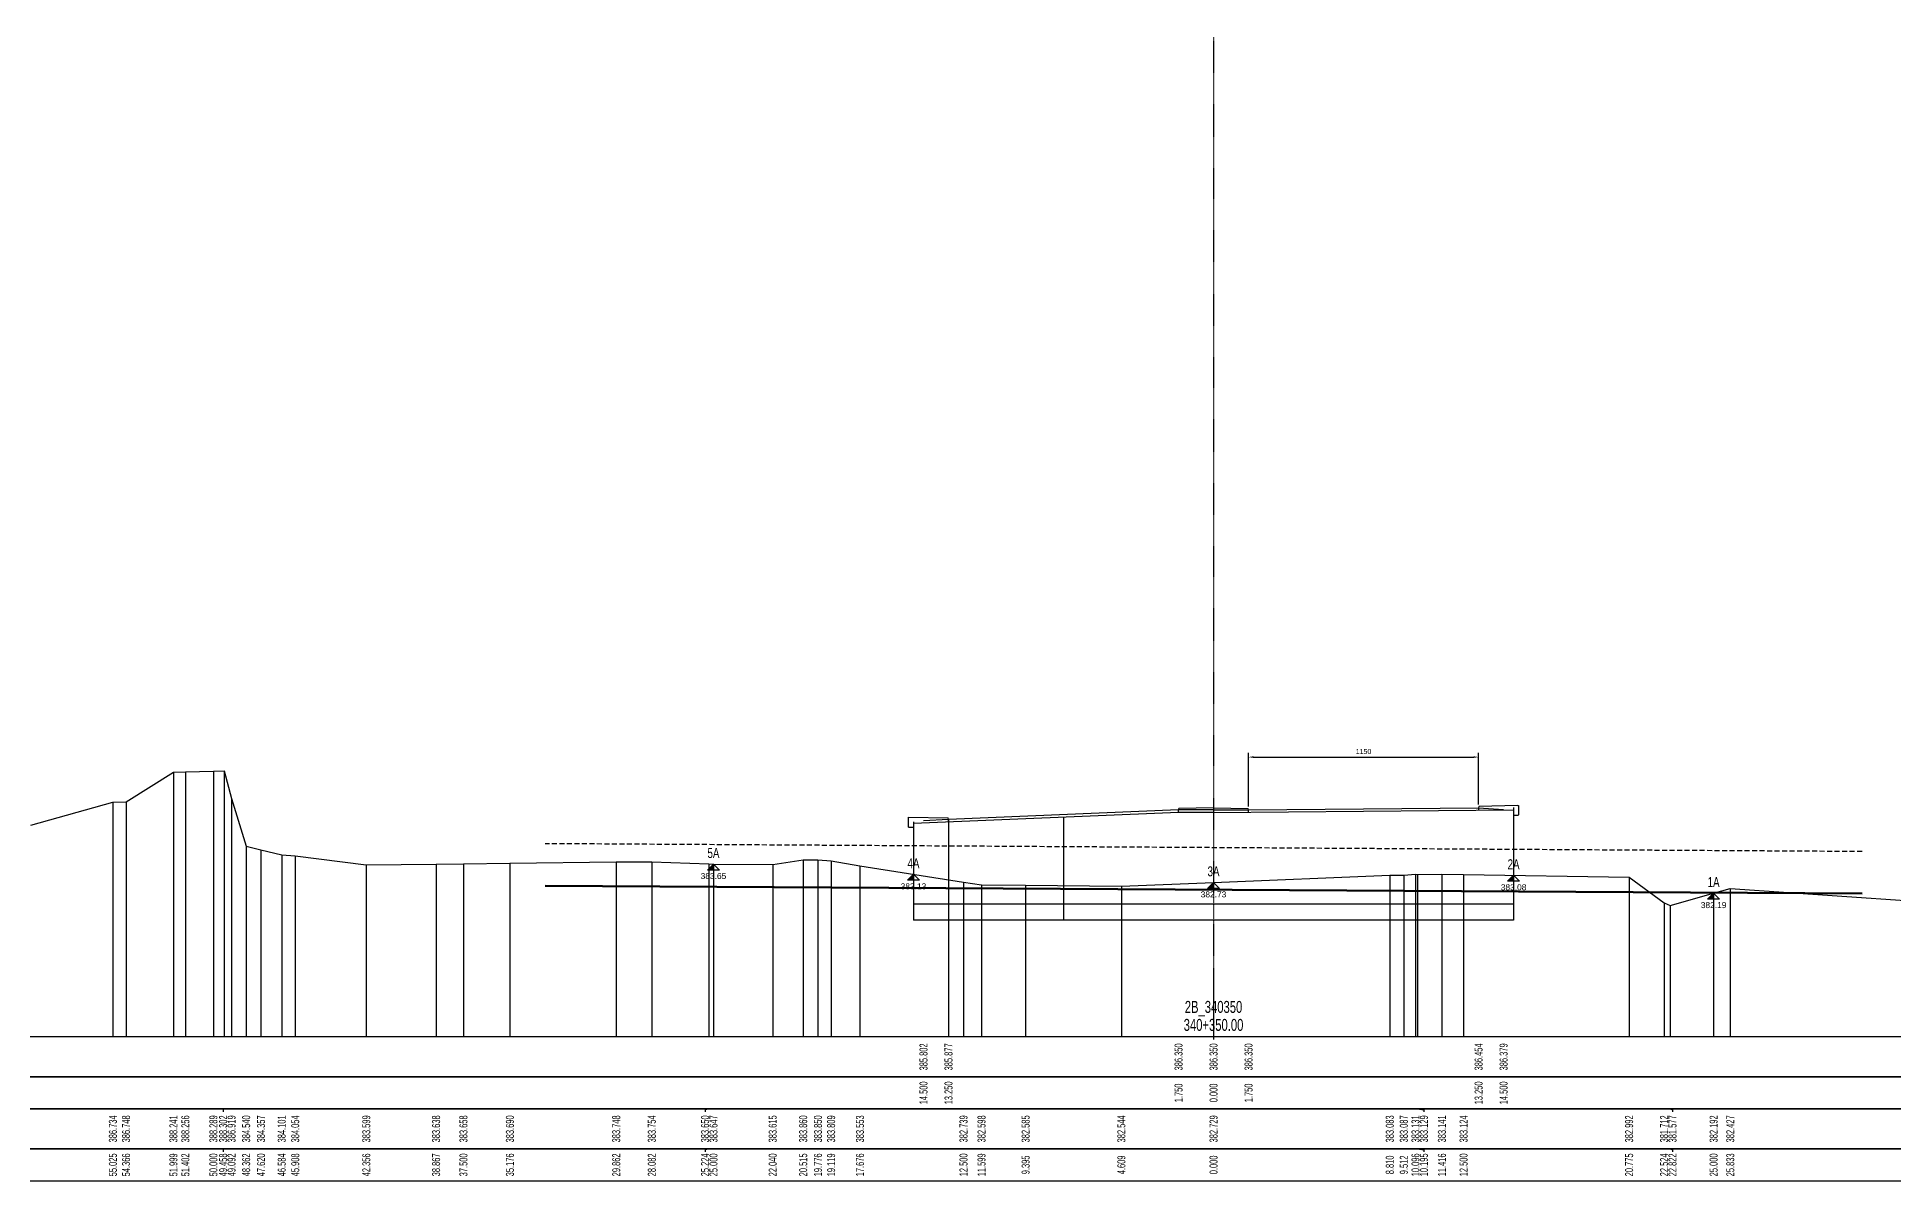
# Model space of a CAD drawing. Header units: centimetres. Extents: x 8495135 to 959133560, y 4530079 to 463453963.
# Drawn here: x 958997252 to 959006534, y 463413650 to 463419370 of the extents above; entities that cross this region are included whole.
import ezdxf
from ezdxf.enums import TextEntityAlignment as Align

# ---------------------------------------------------------------- set-up
doc = ezdxf.new("R2010")
doc.units = ezdxf.units.CM
doc.header["$LTSCALE"] = 0.1
doc.linetypes.add('CROSS2', pattern=[2, 1, -0.5, 0, -0.5])
doc.linetypes.add('DASHED', pattern=[0.75, 0.5, -0.25])
doc.layers.add('31_VERT_ALIGNM', color=1, linetype='Continuous', lineweight=50)
for name, color, linetype in [('40_AXIS', 2, 'CROSS2'), ('40_ELEV_LABEL', 7, 'Continuous'), ('40_INTERS_POINTS', 7, 'Continuous'), ('40_PROFILE_NUMBER', 7, 'Continuous'), ('40_ROADWAY', 1, 'Continuous'), ('40_RUBRIC_1', 7, 'Continuous'), ('40_RUBRIC_2', 7, 'Continuous'), ('40_RUBRIC_3', 7, 'Continuous'), ('40_RUBRIC_4', 7, 'Continuous'), ('40_TEMPLATE', 9, 'Continuous'), ('40_TERRAIN', 3, 'Continuous'), ('40_TERRAIN_VERT', 2, 'Continuous'), ('br_dimension', 1, 'Continuous'), ('br_hatch_tumen', 8, 'Continuous'), ('br_view_yellow', 2, 'Continuous'), ('Kustendilska voda', 12, 'Continuous')]:
    doc.layers.add(name, color=color, linetype=linetype)
doc.styles.add('MM_ARIAL', font='arial.ttf')
doc.styles.add('PLATEIA', font='CGSAPPS.SHX')
doc.styles.get("Standard").update_dxf_attribs({"font": 'arial.ttf'})
doc.dimstyles.new('MM DIM 1 to 100', dxfattribs={"dimscale": 10, "dimtxt": 2.5, "dimasz": 2.5, "dimexe": 2.1, "dimexo": 1.5, "dimgap": 1.5, "dimtad": 1, "dimdec": 0, "dimdsep": 46, "dimtxsty": 'MM_ARIAL', "dimcen": 3, "dimclrd": 1, "dimclre": 1, "dimclrt": 7, "dimaunit": 2, "dimadec": 1, "dimazin": 0, "dimtp": 100, "dimtm": 3, "dimtfac": 1, "dimtdec": 0, "dimtix": 1, "dimtmove": 0, "dimatfit": 3, "dimfxl": 0, "dimtolj": 1, "dimtzin": 0, "dimarcsym": 0})

# ---------------------------------------------------------------- blocks, each defined once
blk = doc.blocks.new('CGSA_hgt15')
for p, q in [((-1, -1), (0, 0)), ((0, 0), (1, -1)), ((0, -1), (0, 0)), ((0, -1), (-1, -1)), ((1, -1), (0, -1))]:
    blk.add_line(p, q)
blk.add_solid([(0, 0), (0, -1), (-1, -1)])
blk = doc.blocks.new('*D224')
at = {"layer": 'br_dimension', "color": 1, "linetype": 'ByBlock', "lineweight": -2, "ltscale": 3, "transparency": 16777216}
for p, q in [((959003307.8, 463415522.4), (959003307.8, 463415790.1)), ((959003332.8, 463415769.1), (959004432.8, 463415769.1)), ((959004457.8, 463415532.8), (959004457.8, 463415790.1))]:
    blk.add_line(p, q, dxfattribs=at)
at = {"layer": 'br_dimension', "color": 1, "linetype": 'ByBlock', "ltscale": 3, "transparency": 16777216}
for points in [[(959003332.8, 463415773.3), (959003332.8, 463415765), (959003307.8, 463415769.1)], [(959004432.8, 463415773.3), (959004432.8, 463415765), (959004457.8, 463415769.1)]]:
    blk.add_solid(points, dxfattribs=at)
at = {"layer": 'br_dimension', "color": 7, "linetype": 'ByBlock', "ltscale": 3, "transparency": 16777216, "insert": (959003882.8, 463415796.9), "char_height": 25, "attachment_point": 5, "style": 'MM_ARIAL'}
blk.add_mtext('\\A1;1150', dxfattribs=at)

msp = doc.modelspace()

# ---------------------------------------------------------------- linework, layer by layer
at = {"layer": '31_VERT_ALIGNM'}
msp.add_line((959006374.93, 463415086.55), (958999791.02, 463415126.06), dxfattribs=at)
at = {"layer": '40_AXIS'}
msp.add_line((959003132.79, 463419369.71), (959003132.79, 463414589.71), dxfattribs=at)
at = {"layer": '40_ROADWAY'}
for p, q in [((959002957.79, 463415504.69), (959001807.79, 463415457.43)), ((959003132.79, 463415504.69), (959002957.79, 463415504.69)), ((959003132.79, 463415504.69), (959003307.79, 463415504.69)), ((959003307.79, 463415504.69), (959004457.79, 463415515.1)), ((959004457.79, 463415515.1), (959004582.79, 463415507.6)), ((959001807.79, 463415457.43), (959001682.79, 463415449.93))]:
    msp.add_line(p, q, dxfattribs=at)
at = {"layer": '40_RUBRIC_3'}
for points in [[(958998186.99, 463414009.71), (958998181.59, 463414004.71), (958998181.59, 463413994.71)], [(959000610.39, 463414009.71), (959000590.79, 463414004.71), (959000590.79, 463413994.71)], [(959004152.29, 463414009.71), (959004184.39, 463414004.71), (959004184.39, 463413994.71)], [(959005414.99, 463414009.71), (959005427.19, 463414004.71), (959005427.19, 463413994.71)]]:
    msp.add_lwpolyline(points, dxfattribs=at)
at = {"layer": '40_RUBRIC_4'}
for points in [[(958998186.99, 463413809.71), (958998181.59, 463413804.71), (958998181.59, 463413794.71)], [(959000610.39, 463413809.71), (959000590.79, 463413804.71), (959000590.79, 463413794.71)], [(959004152.29, 463413809.71), (959004184.39, 463413804.71), (959004184.39, 463413794.71)], [(959005414.99, 463413809.71), (959005427.19, 463413804.71), (959005427.19, 463413794.71)]]:
    msp.add_lwpolyline(points, dxfattribs=at)
at = {"layer": '40_TEMPLATE'}
for points in [[(958992608.79, 463414369.71), (958992608.79, 463414169.71), (959013232.79, 463414169.71), (959013232.79, 463414369.71), (958992608.79, 463414369.71)], [(958992608.79, 463414169.71), (958992608.79, 463414009.71), (959013232.79, 463414009.71), (959013232.79, 463414169.71), (958992608.79, 463414169.71)], [(958992608.79, 463414009.71), (958992608.79, 463413809.71), (959013232.79, 463413809.71), (959013232.79, 463414009.71), (958992608.79, 463414009.71)], [(958992608.79, 463413809.71), (958992608.79, 463413649.71), (959013232.79, 463413649.71), (959013232.79, 463413809.71), (958992608.79, 463413809.71)]]:
    msp.add_lwpolyline(points, dxfattribs=at)
at = {"layer": '40_TERRAIN'}
msp.add_lwpolyline([(958997220.59, 463415428.81), (958997630.29, 463415543.11), (958997696.19, 463415544.51), (958997932.89, 463415693.81), (958997992.59, 463415695.31), (958998132.79, 463415698.61), (958998186.99, 463415699.91), (958998223.59, 463415561.61), (958998296.59, 463415323.71), (958998370.79, 463415305.41), (958998474.39, 463415279.81), (958998541.99, 463415275.11), (958998897.19, 463415229.61), (958999246.09, 463415233.51), (958999382.79, 463415235.51), (958999615.19, 463415238.71), (959000146.59, 463415244.51), (959000324.59, 463415245.11), (959000610.39, 463415234.71), (959000632.79, 463415234.41), (959000928.79, 463415231.21), (959001081.29, 463415255.71), (959001155.19, 463415254.71), (959001220.89, 463415250.61), (959001365.19, 463415225.01), (959001882.79, 463415143.61), (959001972.89, 463415129.51), (959002193.29, 463415128.21), (959002671.89, 463415124.11), (959003132.79, 463415142.61), (959004013.79, 463415178.01), (959004083.99, 463415178.41), (959004142.39, 463415182.81), (959004152.29, 463415182.61), (959004274.39, 463415183.81), (959004382.79, 463415182.11), (959005210.29, 463415168.91), (959005385.19, 463415040.91), (959005414.99, 463415027.41), (959005632.79, 463415088.91), (959005716.09, 463415112.41), (959006882.79, 463415032.01)], dxfattribs=at)
at = {"layer": '40_TERRAIN_VERT'}
for p, q in [((958997932.89, 463415693.81), (958997932.89, 463414369.71)), ((958997992.59, 463415695.31), (958997992.59, 463414369.71)), ((958998132.79, 463415698.61), (958998132.79, 463414369.71)), ((958998186.99, 463415699.91), (958998186.99, 463414369.71)), ((958997630.29, 463415543.11), (958997630.29, 463414369.71)), ((958997696.19, 463415544.51), (958997696.19, 463414369.71)), ((958998223.59, 463415561.61), (958998223.59, 463414369.71)), ((958998296.59, 463415323.71), (958998296.59, 463414369.71)), ((958998370.79, 463415305.41), (958998370.79, 463414369.71)), ((958998474.39, 463415279.81), (958998474.39, 463414369.71)), ((958998541.99, 463415275.11), (958998541.99, 463414369.71)), ((958998897.19, 463415229.61), (958998897.19, 463414369.71)), ((958999246.09, 463415233.51), (958999246.09, 463414369.71)), ((958999382.79, 463415235.51), (958999382.79, 463414369.71)), ((958999615.19, 463415238.71), (958999615.19, 463414369.71)), ((959000146.59, 463415244.51), (959000146.59, 463414369.71)), ((959000324.59, 463415245.11), (959000324.59, 463414369.71)), ((959000610.39, 463415234.71), (959000610.39, 463414369.71)), ((959000632.79, 463415234.41), (959000632.79, 463414369.71)), ((959000928.79, 463415231.21), (959000928.79, 463414369.71)), ((959001081.29, 463415255.71), (959001081.29, 463414369.71)), ((959001155.19, 463415254.71), (959001155.19, 463414369.71)), ((959001220.89, 463415250.61), (959001220.89, 463414369.71)), ((959001365.19, 463415225.01), (959001365.19, 463414369.71)), ((959001882.79, 463415143.61), (959001882.79, 463414369.71)), ((959001972.89, 463415129.51), (959001972.89, 463414369.71)), ((959002193.29, 463415128.21), (959002193.29, 463414369.71)), ((959002671.89, 463415124.11), (959002671.89, 463414369.71)), ((959004013.79, 463415178.01), (959004013.79, 463414369.71)), ((959004083.99, 463415178.41), (959004083.99, 463414369.71)), ((959004142.39, 463415182.81), (959004142.39, 463414369.71)), ((959004152.29, 463415182.61), (959004152.29, 463414369.71)), ((959004274.39, 463415183.81), (959004274.39, 463414369.71)), ((959004382.79, 463415182.11), (959004382.79, 463414369.71)), ((959005210.29, 463415168.91), (959005210.29, 463414369.71)), ((959005716.09, 463415112.41), (959005716.09, 463414369.71)), ((959005385.19, 463415040.91), (959005385.19, 463414369.71)), ((959005414.99, 463415027.41), (959005414.99, 463414369.71)), ((959005632.79, 463415088.91), (959005632.79, 463414369.71))]:
    msp.add_line(p, q, dxfattribs=at)
at = {"layer": 'br_hatch_tumen'}
for p, q in [((959001807.79, 463415457.43), (959001807.79, 463414369.71)), ((959003132.79, 463414713.8), (959003132.79, 463414357.53))]:
    msp.add_line(p, q, dxfattribs=at)
msp.add_lwpolyline([(959004656.29, 463415526.57), (959004657.79, 463415526.6), (959004657.79, 463415525.1)], dxfattribs=at)
at = {"layer": 'br_view_yellow', "color": 6}
for p, q in [((959002957.79, 463415492.11), (959001632.79, 463415437.65)), ((959003132.79, 463415492.11), (959002957.79, 463415492.11)), ((959003132.79, 463415492.11), (959004632.8, 463415505.69))]:
    msp.add_line(p, q, dxfattribs=at)
at = {"layer": 'br_view_yellow'}
for p, q in [((959002957.79, 463415504.69), (959002959.79, 463415512.69)), ((959002957.79, 463415492.11), (959002957.79, 463415504.69)), ((959003132.79, 463415516.15), (959002959.79, 463415512.69)), ((959003132.79, 463415516.15), (959003305.79, 463415512.69)), ((959003307.79, 463415504.69), (959003305.79, 463415512.69)), ((959003307.79, 463415491.67), (959003307.79, 463415504.69)), ((959004632.8, 463415516.38), (959004632.8, 463414953.41)), ((959001607.79, 463415469.38), (959001805.79, 463415465.42)), ((959001607.79, 463415419.38), (959001607.79, 463415469.38)), ((959001607.79, 463415419.38), (959001632.79, 463415419.38)), ((959001632.79, 463415445.31), (959001632.79, 463414953.41)), ((959001807.79, 463415457.43), (959001805.79, 463415465.42)), ((959001807.79, 463415445.53), (959001807.79, 463415457.43)), ((959002382.79, 463415469.19), (959002382.79, 463414953.41)), ((959004632.8, 463415033.41), (959001632.79, 463415033.41)), ((959004632.8, 463414953.41), (959001632.79, 463414953.41))]:
    msp.add_line(p, q, dxfattribs=at)
at = {"layer": 'br_view_yellow', "linetype": 'ByBlock', "ltscale": 3}
for p, q in [((959004459.79, 463415522.64), (959004457.79, 463415515.1)), ((959004457.79, 463415515.1), (959004457.79, 463415502.07)), ((959004654.79, 463415526.54), (959004459.79, 463415522.64)), ((959004654.79, 463415476.6), (959004632.79, 463415476.6)), ((959004654.79, 463415526.54), (959004657.79, 463415523.6)), ((959004657.79, 463415479.6), (959004654.79, 463415476.6)), ((959004657.79, 463415523.6), (959004657.79, 463415479.6))]:
    msp.add_line(p, q, dxfattribs=at)
at = {"layer": 'Kustendilska voda', "color": 1, "linetype": 'DASHED', "ltscale": 500}
msp.add_line((959006374.93, 463415296.55), (958999791.02, 463415336.06), dxfattribs=at)

# ---------------------------------------------------------------- block references
at = {"layer": '40_ELEV_LABEL', "xscale": 30, "yscale": 30, "zscale": 100}
for p in [(959000632.79, 463415234.41), (959001632.79, 463415182.93), (959003132.79, 463415142.61), (959004632.79, 463415178.12), (959005632.79, 463415088.91)]:
    msp.add_blockref('CGSA_hgt15', p, dxfattribs=at)

# ---------------------------------------------------------------- texts
at = {"layer": '40_ELEV_LABEL'}
for s, p in [('383.65', (959000632.79, 463415189.41)), ('383.13', (959001632.79, 463415137.93)), ('383.08', (959004632.79, 463415133.12)), ('382.73', (959003132.79, 463415097.61)), ('382.19', (959005632.79, 463415043.91))]:
    msp.add_text(s, height=30, dxfattribs=at).set_placement(p, align=Align.TOP_CENTER)
at = {"layer": '40_INTERS_POINTS', "color": 6, "lineweight": 30, "width": 0.7}
for s, p in [('5A', (959000632.79, 463415264.41)), ('4A', (959001632.79, 463415212.93)), ('3A', (959003132.79, 463415172.61)), ('2A', (959004632.79, 463415208.12)), ('1A', (959005632.79, 463415118.91))]:
    msp.add_text(s, height=50, dxfattribs=at).set_placement(p, align=Align.CENTER)
at = {"layer": '40_PROFILE_NUMBER', "style": 'PLATEIA', "width": 0.7}
for s, p in [('2B_340350', (959003132.79, 463414489.71)), ('340+350.00', (959003132.79, 463414399.71))]:
    msp.add_text(s, height=60, dxfattribs=at).set_placement(p, align=Align.CENTER)
at = {"layer": '40_RUBRIC_1', "style": 'PLATEIA', "width": 0.7}
for s, p in [('385.802', (959001682.79, 463414269.71)), ('385.877', (959001807.79, 463414269.71)), ('386.350', (959002957.79, 463414269.71)), ('386.350', (959003132.79, 463414269.71)), ('386.350', (959003307.79, 463414269.71)), ('386.454', (959004457.79, 463414269.71)), ('386.379', (959004582.79, 463414269.71))]:
    msp.add_text(s, height=40, rotation=90, dxfattribs=at).set_placement(p, align=Align.MIDDLE)
at = {"layer": '40_RUBRIC_2', "style": 'PLATEIA', "width": 0.7}
for s, p in [('14.500', (959001682.79, 463414089.71)), ('13.250', (959001807.79, 463414089.71)), ('1.750', (959002957.79, 463414089.71)), ('0.000', (959003132.79, 463414089.71)), ('1.750', (959003307.79, 463414089.71)), ('13.250', (959004457.79, 463414089.71)), ('14.500', (959004582.79, 463414089.71))]:
    msp.add_text(s, height=40, rotation=90, dxfattribs=at).set_placement(p, align=Align.MIDDLE)
at = {"layer": '40_RUBRIC_3', "style": 'PLATEIA', "width": 0.7}
for s, p in [('386.734', (958997630.29, 463413909.71)), ('386.748', (958997696.19, 463413909.71)), ('388.241', (958997932.89, 463413909.71)), ('388.256', (958997992.59, 463413909.71)), ('388.289', (958998132.79, 463413909.71)), ('388.302', (958998181.59, 463413909.71)), ('386.919', (958998223.59, 463413909.71)), ('384.540', (958998296.59, 463413909.71)), ('384.357', (958998370.79, 463413909.71)), ('384.101', (958998474.39, 463413909.71)), ('384.054', (958998541.99, 463413909.71)), ('383.599', (958998897.19, 463413909.71)), ('383.638', (958999246.09, 463413909.71)), ('383.658', (958999382.79, 463413909.71)), ('383.690', (958999615.19, 463413909.71)), ('383.748', (959000146.59, 463413909.71)), ('383.754', (959000324.59, 463413909.71)), ('383.650', (959000590.79, 463413909.71)), ('383.647', (959000632.79, 463413909.71)), ('383.615', (959000928.79, 463413909.71)), ('383.860', (959001081.29, 463413909.71)), ('383.850', (959001155.19, 463413909.71)), ('383.809', (959001220.89, 463413909.71)), ('383.553', (959001365.19, 463413909.71)), ('382.739', (959001882.79, 463413909.71)), ('382.598', (959001972.89, 463413909.71)), ('382.585', (959002193.29, 463413909.71)), ('382.544', (959002671.89, 463413909.71)), ('382.729', (959003132.79, 463413909.71)), ('383.083', (959004013.79, 463413909.71)), ('383.087', (959004083.99, 463413909.71)), ('383.131', (959004142.39, 463413909.71)), ('383.129', (959004184.39, 463413909.71)), ('383.141', (959004274.39, 463413909.71)), ('383.124', (959004382.79, 463413909.71)), ('382.992', (959005210.29, 463413909.71)), ('381.712', (959005385.19, 463413909.71)), ('381.577', (959005427.19, 463413909.71)), ('382.192', (959005632.79, 463413909.71)), ('382.427', (959005716.09, 463413909.71))]:
    msp.add_text(s, height=40, rotation=90, dxfattribs=at).set_placement(p, align=Align.MIDDLE)
at = {"layer": '40_RUBRIC_4', "style": 'PLATEIA', "width": 0.7}
for s, p in [('55.025', (958997630.29, 463413729.71)), ('54.366', (958997696.19, 463413729.71)), ('51.999', (958997932.89, 463413729.71)), ('51.402', (958997992.59, 463413729.71)), ('50.000', (958998132.79, 463413729.71)), ('49.458', (958998181.59, 463413729.71)), ('49.092', (958998223.59, 463413729.71)), ('48.362', (958998296.59, 463413729.71)), ('47.620', (958998370.79, 463413729.71)), ('46.584', (958998474.39, 463413729.71)), ('45.908', (958998541.99, 463413729.71)), ('42.356', (958998897.19, 463413729.71)), ('38.867', (958999246.09, 463413729.71)), ('37.500', (958999382.79, 463413729.71)), ('35.176', (958999615.19, 463413729.71)), ('29.862', (959000146.59, 463413729.71)), ('28.082', (959000324.59, 463413729.71)), ('25.224', (959000590.79, 463413729.71)), ('25.000', (959000632.79, 463413729.71)), ('22.040', (959000928.79, 463413729.71)), ('20.515', (959001081.29, 463413729.71)), ('19.776', (959001155.19, 463413729.71)), ('19.119', (959001220.89, 463413729.71)), ('17.676', (959001365.19, 463413729.71)), ('12.500', (959001882.79, 463413729.71)), ('11.599', (959001972.89, 463413729.71)), ('9.395', (959002193.29, 463413729.71)), ('4.609', (959002671.89, 463413729.71)), ('0.000', (959003132.79, 463413729.71)), ('8.810', (959004013.79, 463413729.71)), ('9.512', (959004083.99, 463413729.71)), ('10.096', (959004142.39, 463413729.71)), ('10.195', (959004184.39, 463413729.71)), ('11.416', (959004274.39, 463413729.71)), ('12.500', (959004382.79, 463413729.71)), ('20.775', (959005210.29, 463413729.71)), ('22.524', (959005385.19, 463413729.71)), ('22.822', (959005427.19, 463413729.71)), ('25.000', (959005632.79, 463413729.71)), ('25.833', (959005716.09, 463413729.71))]:
    msp.add_text(s, height=40, rotation=90, dxfattribs=at).set_placement(p, align=Align.MIDDLE)

# ---------------------------------------------------------------- dimensions: what is measured, and where the dimension line sits
at = {"layer": 'br_dimension', "linetype": 'ByBlock', "ltscale": 3}
dim = msp.add_linear_dim(base=(959004457.79, 463415769.15), p1=(959003307.79, 463415507.43), p2=(959004457.79, 463415517.84), angle=180, dimstyle='MM DIM 1 to 100', dxfattribs=at)
dim.commit()
dim.dimension.update_dxf_attribs({"geometry": '*D224', "text_midpoint": (959003882.79, 463415796.91)})

doc.saveas('drawing.dxf')
